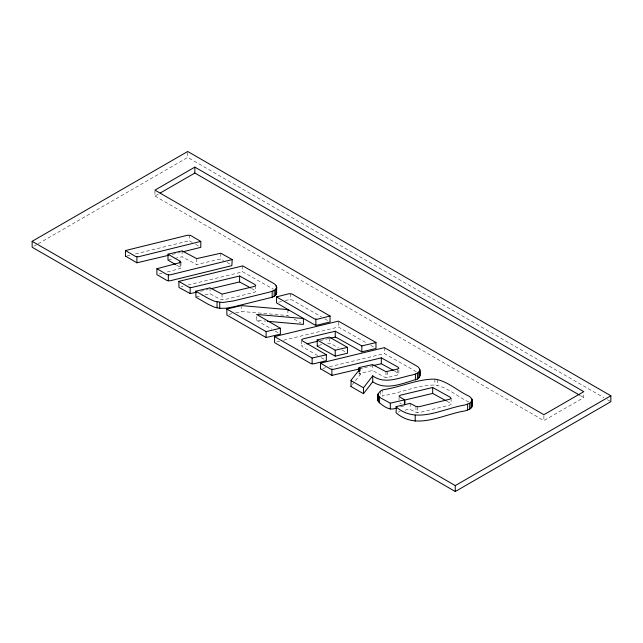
<?xml version="1.0" encoding="UTF-8"?>
<svg xmlns="http://www.w3.org/2000/svg" width="643" height="643" viewBox="0 0 643 643"><rect width="100%" height="100%" fill="white"/><g stroke="black" fill="none" stroke-linecap="round" stroke-linejoin="round"><path stroke-width="0.48" stroke-dasharray="3.21 2.41" d="M352.316 384.57L354.791 381.46M355.41 380.68L360.353 374.459L360.353 368.535M33.886 246.221L37.366 244.211M38.234 243.713L187.724 157.406L603.898 397.679M154.955 191.132L154.955 196.067L159.295 193.559M255.737 285.596L255.737 291.52L254.258 292.372L223.627 299.839L220.565 299.542L210.044 293.779L201.902 295.547M317.69 355.611L302.306 346.73L301.543 345.661L304.951 344.335M360.353 374.459L359.003 373.607L372.498 370.505L384.562 377.136L387.592 377.441L397.39 375.014L398.869 374.162L398.869 368.238M451.081 398.379L451.081 404.302L449.602 405.154L419.035 412.653C414.02 413.208 410.226 406.625 404.889 410.403M154.955 196.067L543.89 420.61L583.78 397.583L583.78 392.648M180.956 262.36L180.956 268.284L165.894 272.359M318.566 345.379L321.838 344.568M126.792 256.067L130.658 255.118M135.488 253.937L187.716 241.125L189.355 240.996L192.265 242.339M172.388 254.371L180.128 252.474M168.289 259.949L172.927 258.816M174.816 258.349L182.082 256.806L196.694 264.546L219.15 259.282L220.79 259.145L223.692 260.487M181.157 286.665L183.094 286.191M187.925 285.002L242.757 271.828L273.388 289.181M200.52 291.295L208.26 289.398M196.203 296.945L200.954 295.78M229.085 314.355L231.962 313.647M235.788 312.715L243.134 311.598L286.127 315.391L289.061 316.163M278.676 302.186L281.513 301.495M285.291 300.57L289.069 299.646L291.93 299.879L321.396 316.895M276.803 341.883L279.705 341.176M283.571 340.227L338.403 327.046L367.29 343.394M322.762 368.415L325.663 367.708M329.529 366.759L384.361 353.578L416.656 371.895M360.643 368.624L362.58 368.15M364.517 367.675L372.128 365.811M400.444 406.89L404.222 405.966M398.242 412.026L400.139 411.56M159.175 273.99L162.06 273.291M320.318 340.589L329.843 338.274M327.512 343.161L330.719 343.434L338.531 347.943M468.803 401.996C457.438 396.763 447.6 386.998 434.893 385.069C417.902 384.835 401.859 392.6 385.278 395.3L382.481 396.136L382.481 390.213M256.637 316.42L256.637 320.367L265.551 321.138M607.378 399.689L609.982 401.192M580.308 395.582L583.78 397.583M195.641 244.292L200.712 247.217M227.051 262.424L230.411 264.361M324.828 318.872L328.26 320.857M370.754 345.387L374.21 347.389M251.493 288.442L254.974 290.443L255.737 291.52M394.706 371.124L398.105 373.085L398.869 374.162M446.909 401.264L450.317 403.225L451.081 404.302M294.116 319.089L300.86 322.979M342.004 349.945L345.476 351.954M176.664 265.173L180.088 267.15L180.956 268.284M256.637 320.367L271.828 329.136M275.204 331.089L280.276 334.014M321.106 357.588L324.53 359.558M399.801 403.024L401.345 403.908M543.89 415.675L543.89 420.61M437.602 379.571L437.602 385.495M434.893 379.145L434.893 385.069M417.452 406.915L417.452 412.838M415.973 406.432L415.973 412.356M410.178 403.41L410.178 409.334M399.038 397.012L399.038 399.978M397.39 369.09L397.39 375.014M387.592 371.517L387.592 377.441M385.985 371.662L385.985 377.586M384.361 347.654L384.361 353.578M380.431 391.153L380.431 396.088M372.498 364.581L372.498 370.505M359.107 371.767L359.107 373.736M338.403 322.111L338.403 327.046M329.329 338.073L329.329 343.008M301.543 340.726L301.543 345.661M290.708 293.586L290.708 299.509M287.895 309.685L287.895 315.609M242.757 265.905L242.757 271.828M241.165 305.578L241.165 311.501M222.044 294.1L222.044 300.024M220.79 253.221L220.79 259.145M210.044 287.855L210.044 293.779M196.694 258.623L196.694 264.546M189.355 235.073L189.355 240.996M187.724 152.471L187.724 157.406M182.082 250.883L182.082 256.806M180.088 264.193L180.088 267.15"/><path stroke-width="0.96" d="M372.747 381.765L363.464 393.685L351.022 386.556L351.078 380.206L360.353 368.535L359.3 367.531L372.498 364.581L385.985 371.662L397.39 369.09L398.869 368.238L398.105 367.161L381.323 357.846L333.548 369.331L330.687 369.098L320.463 363.134L384.361 347.654L416.656 365.971C421.398 368.101 421.655 376.372 417.436 379.057C403.298 383.075 386.475 391.121 372.747 381.765L372.747 375.842C384.892 384.86 399.761 377.441 412.645 374.885C415.418 374.073 419.558 373.125 419.903 369.645M351.022 386.556L351.078 386.13M404.519 404.825C406.545 398.25 402.253 399.753 399.038 396.024L400.517 395.172L432.667 387.488L450.317 397.302L451.081 398.379L449.602 399.231L419.035 406.738L415.973 406.432L410.178 403.41L396.345 406.569L396.072 412.766C416.543 430.649 442.48 414.438 464.841 410.949L469.687 409.173L471.906 406.931L472.131 399.785L470.652 397.366L468.803 396.08C457.438 390.848 447.6 381.074 434.893 379.145C417.902 378.912 401.859 386.676 385.278 389.377C378.799 389.698 375.898 395.992 378.381 401.738C383.22 406.119 389.883 411.456 396.667 407.815M471.906 406.931L472.131 399.785M178.867 281.377L188.946 287.26L191.807 287.501L239.59 276.016L254.974 284.527L255.737 285.596L254.258 286.456L222.044 294.1L210.044 287.855L195.85 291.191L195.93 297.219L208.308 304.364L214.288 307.121L219.753 308.327L225.846 308.23L233.714 306.799L272.166 297.259L274.215 296.31L276.434 294.076L276.659 286.931L275.212 284.527L273.388 283.258L242.757 265.905L178.867 281.377L178.947 287.413L190.167 293.554L196.645 292.235M276.434 294.076L276.659 286.931M377.988 400.541L378.213 393.395M195.85 291.191L208.308 298.44L214.288 301.197L222.623 302.507L233.714 300.876L269.361 292.171L274.215 290.395L276.434 288.152M395.984 406.738L396.072 406.842C416.543 424.726 442.48 408.514 464.841 405.026L469.687 403.249L471.906 401.015M372.747 375.842L363.464 387.769L363.464 393.685M32.15 241.302L187.724 151.483L610.85 395.775L610.85 401.698L455.276 491.517L32.15 247.225L32.15 241.302L455.276 485.594L610.85 395.775M194.845 167.116L154.955 190.143L543.89 414.695L583.78 391.659L194.845 167.116L194.845 173.031L579.439 395.075M160.163 193.061L194.845 173.031M168 254.178L182.082 250.883L196.694 258.623L220.79 253.221L232.203 259.563L231.858 265.647L169.985 280.822L167.059 280.549L156.9 274.625L156.9 268.702L180.956 262.36L180.088 261.235L168 254.178L168 260.102L175.804 264.683M276.498 296.881L289.069 293.722L291.93 293.964L330.052 316.034L330.052 321.958L317.353 325.141L314.652 324.9L276.594 302.933L276.498 296.881L314.652 318.984L317.353 319.217L330.052 316.034M267.528 321.315L303.392 324.442L303.392 318.518L256.637 314.443L280.372 328.219L266.122 331.611L226.818 309.066L241.165 305.578L286.127 309.468L289.061 310.248M280.372 328.219L280.372 334.143L266.122 337.535L226.899 315.094L226.818 309.066M376.018 342.574L361.824 345.902L335.236 331.233L303.022 338.885L301.543 339.737L302.306 340.814L326.339 354.759L312.128 358.047L274.513 336.602L338.403 321.13L375.938 342.462L376.018 348.49L361.824 351.817L336.715 337.639L335.236 337.157L330.799 338.041M326.339 354.759L326.339 360.675L313.768 363.834L310.907 363.6L274.593 342.631L274.513 336.602M404.519 399.89L390.309 403.185L381.251 398.29L379.426 397.02L377.988 394.617M232.203 259.563L169.985 274.899L167.059 274.625L156.9 268.702M200.793 241.406L138.542 256.75L135.681 256.509L125.457 250.553L187.716 235.209L190.577 235.442L200.793 241.406L200.793 247.33L183.03 251.759M347.453 347.341L335.22 350.218L317.103 339.962L329.329 337.085L347.453 347.341L347.453 353.264L335.22 356.142L317.337 346.199L317.103 339.962M168.522 255.319L136.903 262.802L125.819 256.308M317.103 345.886L317.746 345.588M358.706 369.098L331.909 375.391L320.825 368.889M211.169 288.691L239.59 281.939L250.625 287.935M373.085 365.578L381.323 363.769L393.854 370.633M404.359 400.155L432.667 393.412L446.057 400.774M306.872 343.868L317.449 341.288M363.464 387.769L351.022 380.632M472.131 405.709L471.729 398.588M276.659 292.846L276.265 285.733M419.517 374.371L419.903 375.568M471.086 402.196L471.086 408.12M469.687 403.249L469.687 409.173M467.638 404.19L467.638 410.113M455.276 485.594L455.276 491.517M432.667 387.488L432.667 393.412M419.67 370.882L419.67 376.806M418.834 372.08L418.834 377.996M417.436 373.133L417.436 379.057M415.41 374.065L415.41 379.989M415.201 415.241L415.201 421.165M404.415 399.761L404.415 404.696M390.309 403.185L390.309 409.109M381.323 357.846L381.323 363.769M379.426 397.02L379.426 402.944M378.381 395.815L378.381 401.738M361.824 345.902L361.824 351.817M359.107 367.82L359.107 371.767M359.003 367.683L359.003 371.638M335.236 331.233L335.236 337.157M335.22 350.218L335.22 356.142M331.909 369.468L331.909 375.391M320.463 363.134L320.463 369.058M315.858 319.362L315.858 325.286M312.128 358.047L312.128 363.97M275.614 289.334L275.614 295.258M274.215 290.395L274.215 296.31M272.166 291.335L272.166 297.259M266.122 331.611L266.122 337.535M239.59 276.016L239.59 281.939M219.753 302.403L219.753 308.327M217.045 301.977L217.045 307.893M190.167 287.638L190.167 293.554M180.088 261.235L180.088 263.204M168.337 275.019L168.337 280.943M136.903 256.879L136.903 262.802M125.457 250.553L125.457 256.469"/></g></svg>
